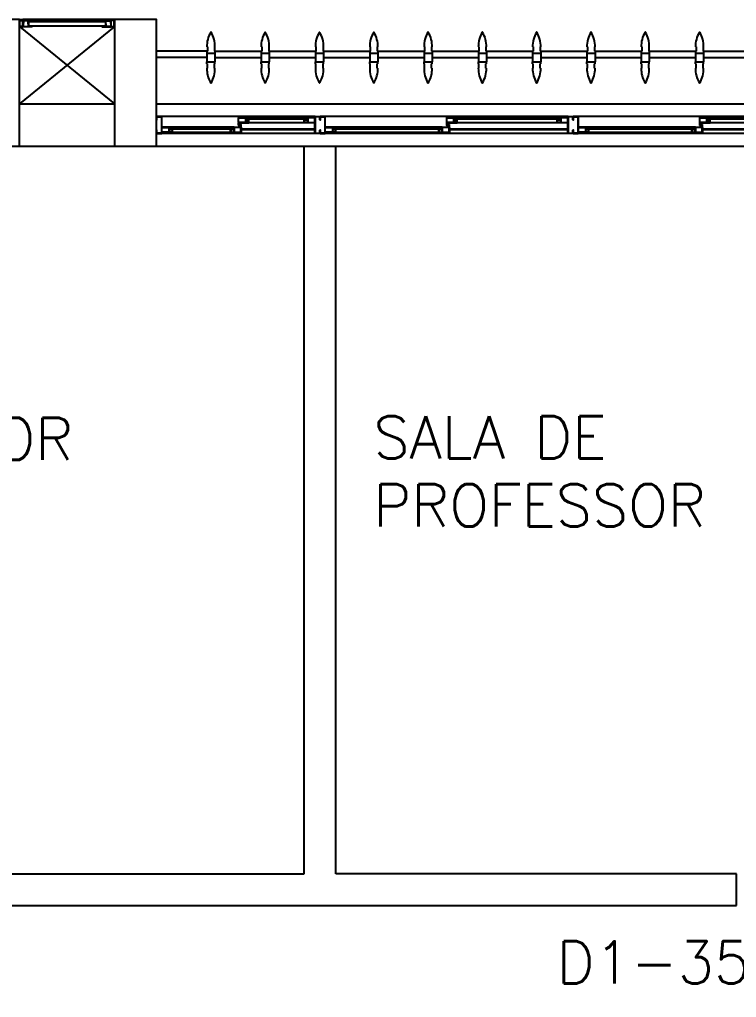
# Model space of a CAD drawing. Header units: millimetres. Extents: x 1887 to 2405, y 1100 to 1335.
# Drawn here: x 2166.96 to 2170.36, y 1177.013 to 1181.648 of the extents above; entities that cross this region are included whole.
import ezdxf

# ---------------------------------------------------------------- set-up
doc = ezdxf.new("R2010")
doc.units = ezdxf.units.MM
for name, color, linetype in [('AR-ALV', 2, 'Continuous'), ('AR-BRISES', 1, 'Continuous'), ('AR-ESQ', 1, 'Continuous'), ('AR-ESTC', 3, 'Continuous'), ('AR-PEITORIL', 1, 'Continuous'), ('AR-SHAFT', 1, 'Continuous'), ('BR-PAINEL', 1, 'Continuous'), ('BR-SUPORTE', 1, 'Continuous'), ('DT-ESQ-BAGUETE-C', 2, 'Continuous'), ('DT-ESQ-BAGUETE-V', 1, 'Continuous'), ('DT-ESQ-CHAPA DOBRADA-V', 1, 'Continuous'), ('DT-ESQ-PERFIL CADEIRA-C', 2, 'Continuous'), ('DT-ESQ-PERFIL CADEIRA-V', 1, 'Continuous'), ('DT-ESQ-PERFIL U SIMPLES-C', 2, 'Continuous'), ('DT-ESQ-PERFIL U-C', 2, 'Continuous'), ('DT-ESQ-PERFIL U-V', 1, 'Continuous'), ('DT-ESQ-VENEZIANA-C', 2, 'Continuous'), ('DT-ESQ-VENEZIANA-V', 2, 'Continuous'), ('DT-ESQ-VIDRO-C', 2, 'Continuous'), ('ENDEREÇO', 2, 'Continuous'), ('TEXTO', 2, 'Continuous')]:
    doc.layers.add(name, color=color, linetype=linetype)
doc.styles.add('UNB-100', font='simplex.shx', dxfattribs={"height": 0.2})
doc.styles.add('UNB1-100', font='simplex.shx', dxfattribs={"height": 0.2})

# ---------------------------------------------------------------- blocks, each defined once
blk = doc.blocks.new('EF23-P')
at = {"layer": 'DT-ESQ-BAGUETE-C', "ltscale": 0.1}
for points in [[(2.61, -0.08), (2.5965, -0.08), (2.5965, -0.0785), (2.6095, -0.0785, 0.414214), (2.61, -0.078), (2.61, -0.067, 0.414214), (2.6095, -0.0665), (2.5965, -0.0665), (2.5965, -0.065), (2.61, -0.065, -0.414214), (2.6115, -0.0665), (2.6115, -0.0785, -0.414214)], [(3.1015, -0.08), (3.115, -0.08), (3.115, -0.0785), (3.102, -0.0785, -0.414214), (3.1015, -0.078), (3.1015, -0.067, -0.414214), (3.102, -0.0665), (3.115, -0.0665), (3.115, -0.065), (3.1015, -0.065, 0.414214), (3.1, -0.0665), (3.1, -0.0785, 0.414214)], [(3.81, -0.08), (3.7965, -0.08), (3.7965, -0.0785), (3.8095, -0.0785, 0.414214), (3.81, -0.078), (3.81, -0.067, 0.414214), (3.8095, -0.0665), (3.7965, -0.0665), (3.7965, -0.065), (3.81, -0.065, -0.414214), (3.8115, -0.0665), (3.8115, -0.0785, -0.414214)], [(4.3015, -0.08), (4.315, -0.08), (4.315, -0.0785), (4.302, -0.0785, -0.414214), (4.3015, -0.078), (4.3015, -0.067, -0.414214), (4.302, -0.0665), (4.315, -0.0665), (4.315, -0.065), (4.3015, -0.065, 0.414214), (4.3, -0.0665), (4.3, -0.0785, 0.414214)], [(4.7975, -0.08), (4.784, -0.08), (4.784, -0.0785), (4.797, -0.0785, 0.414214), (4.7975, -0.078), (4.7975, -0.067, 0.414214), (4.797, -0.0665), (4.784, -0.0665), (4.784, -0.065), (4.7975, -0.065, -0.414214), (4.799, -0.0665), (4.799, -0.0785, -0.414214)], [(5.0765, -0.08), (5.09, -0.08), (5.09, -0.0785), (5.077, -0.0785, -0.414214), (5.0765, -0.078), (5.0765, -0.067, -0.414214), (5.077, -0.0665), (5.09, -0.0665), (5.09, -0.065), (5.0765, -0.065, 0.414214), (5.075, -0.0665), (5.075, -0.0785, 0.414214)], [(2.5265, -0.125), (2.54, -0.125), (2.54, -0.1235), (2.527, -0.1235, -0.414214), (2.5265, -0.123), (2.5265, -0.112, -0.414214), (2.527, -0.1115), (2.54, -0.1115), (2.54, -0.11), (2.5265, -0.11, 0.414214), (2.525, -0.1115), (2.525, -0.1235, 0.414214)], [(3.2485, -0.125), (3.235, -0.125), (3.235, -0.1235), (3.248, -0.1235, 0.414214), (3.2485, -0.123), (3.2485, -0.112, 0.414214), (3.248, -0.1115), (3.235, -0.1115), (3.235, -0.11), (3.2485, -0.11, -0.414214), (3.25, -0.1115), (3.25, -0.1235, -0.414214)], [(3.7265, -0.125), (3.74, -0.125), (3.74, -0.1235), (3.727, -0.1235, -0.414214), (3.7265, -0.123), (3.7265, -0.112, -0.414214), (3.727, -0.1115), (3.74, -0.1115), (3.74, -0.11), (3.7265, -0.11, 0.414214), (3.725, -0.1115), (3.725, -0.1235, 0.414214)], [(4.4485, -0.125), (4.435, -0.125), (4.435, -0.1235), (4.448, -0.1235, 0.414214), (4.4485, -0.123), (4.4485, -0.112, 0.414214), (4.448, -0.1115), (4.435, -0.1115), (4.435, -0.11), (4.4485, -0.11, -0.414214), (4.45, -0.1115), (4.45, -0.1235, -0.414214)], [(4.714, -0.125), (4.7275, -0.125), (4.7275, -0.1235), (4.7145, -0.1235, -0.414214), (4.714, -0.123), (4.714, -0.112, -0.414214), (4.7145, -0.1115), (4.7275, -0.1115), (4.7275, -0.11), (4.714, -0.11, 0.414214), (4.7125, -0.1115), (4.7125, -0.1235, 0.414214)]]:
    blk.add_lwpolyline(points, format="xyb", close=True, dxfattribs=at)
at = {"layer": 'DT-ESQ-BAGUETE-V', "ltscale": 0.1}
for p, q in [((2.61, -0.065), (3.1015, -0.065)), ((3.81, -0.065), (4.3015, -0.065)), ((4.7975, -0.065), (5.0765, -0.065)), ((2.0485, -0.11), (2.5265, -0.11)), ((3.2485, -0.11), (3.7265, -0.11)), ((4.4485, -0.11), (4.714, -0.11))]:
    blk.add_line(p, q, dxfattribs=at)
at = {"layer": 'DT-ESQ-CHAPA DOBRADA-V', "ltscale": 0.1}
for p, q in [((2, -0.077), (2.5615, -0.077)), ((2, -0.08), (2.5615, -0.08)), ((3.2, -0.077), (3.7615, -0.077)), ((3.2, -0.08), (3.7615, -0.08)), ((4.4, -0.077), (4.749, -0.077)), ((4.4, -0.08), (4.749, -0.08))]:
    blk.add_line(p, q, dxfattribs=at)
at = {"layer": 'DT-ESQ-PERFIL CADEIRA-C', "ltscale": 0.1}
for p, q in [((2.5635, -0.0885), (2.61, -0.0885)), ((3.15, -0.0885), (3.1015, -0.0885)), ((3.7635, -0.0885), (3.81, -0.0885)), ((4.35, -0.0885), (4.3015, -0.0885)), ((4.751, -0.0885), (4.7975, -0.0885)), ((5.125, -0.0885), (5.0765, -0.0885)), ((2.573, -0.1335), (2.5265, -0.1335)), ((3.2, -0.1335), (3.2485, -0.1335)), ((3.773, -0.1335), (3.7265, -0.1335)), ((4.4, -0.1335), (4.4485, -0.1335)), ((4.7605, -0.1335), (4.714, -0.1335))]:
    blk.add_line(p, q, dxfattribs=at)
for points in [[(2.61, -0.087, -1), (2.61, -0.09), (2.5635, -0.09, -0.414214), (2.5615, -0.088), (2.5615, -0.067, -0.414214), (2.5635, -0.065), (2.595, -0.065, -0.414214), (2.5965, -0.0665), (2.5965, -0.087)], [(2.5965, -0.0885, -0.198913), (2.5954, -0.0881, -0.198913), (2.595, -0.087), (2.595, -0.067, 0.414214), (2.5945, -0.0665), (2.5635, -0.0665, 0.414214), (2.563, -0.067), (2.563, -0.088, 0.414214), (2.5635, -0.0885)], [(3.1015, -0.09), (3.15, -0.09), (3.15, -0.0885), (3.115, -0.0885, 0.198912), (3.1161, -0.0881, 0.198913), (3.1165, -0.087), (3.1165, -0.067, -0.414214), (3.117, -0.0665), (3.15, -0.0665), (3.15, -0.065), (3.1165, -0.065, 0.414214), (3.115, -0.0665), (3.115, -0.0785), (3.115, -0.08), (3.115, -0.087), (3.1015, -0.087, 1)], [(3.81, -0.087, -1), (3.81, -0.09), (3.7635, -0.09, -0.414214), (3.7615, -0.088), (3.7615, -0.067, -0.414214), (3.7635, -0.065), (3.795, -0.065, -0.414214), (3.7965, -0.0665), (3.7965, -0.087)], [(3.7965, -0.0885, -0.198913), (3.7954, -0.0881, -0.198913), (3.795, -0.087), (3.795, -0.067, 0.414214), (3.7945, -0.0665), (3.7635, -0.0665, 0.414214), (3.763, -0.067), (3.763, -0.088, 0.414214), (3.7635, -0.0885)], [(4.3015, -0.09), (4.35, -0.09), (4.35, -0.0885), (4.315, -0.0885, 0.198912), (4.3161, -0.0881, 0.198913), (4.3165, -0.087), (4.3165, -0.067, -0.414214), (4.317, -0.0665), (4.35, -0.0665), (4.35, -0.065), (4.3165, -0.065, 0.414214), (4.315, -0.0665), (4.315, -0.0785), (4.315, -0.08), (4.315, -0.087), (4.3015, -0.087, 1)], [(4.7975, -0.087, -1), (4.7975, -0.09), (4.751, -0.09, -0.414214), (4.749, -0.088), (4.749, -0.067, -0.414214), (4.751, -0.065), (4.7825, -0.065, -0.414214), (4.784, -0.0665), (4.784, -0.087)], [(4.784, -0.0885, -0.198913), (4.7829, -0.0881, -0.198913), (4.7825, -0.087), (4.7825, -0.067, 0.414214), (4.782, -0.0665), (4.751, -0.0665, 0.414214), (4.7505, -0.067), (4.7505, -0.088, 0.414214), (4.751, -0.0885)], [(5.0765, -0.09), (5.125, -0.09), (5.125, -0.0885), (5.09, -0.0885, 0.198912), (5.0911, -0.0881, 0.198913), (5.0915, -0.087), (5.0915, -0.067, -0.414214), (5.092, -0.0665), (5.125, -0.0665), (5.125, -0.065), (5.0915, -0.065, 0.414214), (5.09, -0.0665), (5.09, -0.0785), (5.09, -0.08), (5.09, -0.087), (5.0765, -0.087, 1)], [(2.5265, -0.132, 1), (2.5265, -0.135), (2.573, -0.135, 0.414214), (2.575, -0.133), (2.575, -0.112, 0.414214), (2.573, -0.11), (2.5415, -0.11, 0.414214), (2.54, -0.1115), (2.54, -0.132)], [(2.54, -0.1335, 0.198913), (2.5411, -0.1331, 0.198913), (2.5415, -0.132), (2.5415, -0.112, -0.414214), (2.542, -0.1115), (2.573, -0.1115, -0.414214), (2.5735, -0.112), (2.5735, -0.133, -0.414214), (2.573, -0.1335)], [(3.2485, -0.135), (3.2, -0.135), (3.2, -0.1335), (3.235, -0.1335, -0.198912), (3.2339, -0.1331, -0.198913), (3.2335, -0.132), (3.2335, -0.112, 0.414214), (3.233, -0.1115), (3.2, -0.1115), (3.2, -0.11), (3.2335, -0.11, -0.414214), (3.235, -0.1115), (3.235, -0.1235), (3.235, -0.125), (3.235, -0.132), (3.2485, -0.132, -1)], [(3.7265, -0.132, 1), (3.7265, -0.135), (3.773, -0.135, 0.414214), (3.775, -0.133), (3.775, -0.112, 0.414214), (3.773, -0.11), (3.7415, -0.11, 0.414214), (3.74, -0.1115), (3.74, -0.132)], [(3.74, -0.1335, 0.198913), (3.7411, -0.1331, 0.198913), (3.7415, -0.132), (3.7415, -0.112, -0.414214), (3.742, -0.1115), (3.773, -0.1115, -0.414214), (3.7735, -0.112), (3.7735, -0.133, -0.414214), (3.773, -0.1335)], [(4.4485, -0.135), (4.4, -0.135), (4.4, -0.1335), (4.435, -0.1335, -0.198912), (4.4339, -0.1331, -0.198913), (4.4335, -0.132), (4.4335, -0.112, 0.414214), (4.433, -0.1115), (4.4, -0.1115), (4.4, -0.11), (4.4335, -0.11, -0.414214), (4.435, -0.1115), (4.435, -0.1235), (4.435, -0.125), (4.435, -0.132), (4.4485, -0.132, -1)], [(4.714, -0.132, 1), (4.714, -0.135), (4.7605, -0.135, 0.414214), (4.7625, -0.133), (4.7625, -0.112, 0.414214), (4.7605, -0.11), (4.729, -0.11, 0.414214), (4.7275, -0.1115), (4.7275, -0.132)], [(4.7275, -0.1335, 0.198913), (4.7286, -0.1331, 0.198913), (4.729, -0.132), (4.729, -0.112, -0.414214), (4.7295, -0.1115), (4.7605, -0.1115, -0.414214), (4.761, -0.112), (4.761, -0.133, -0.414214), (4.7605, -0.1335)]]:
    blk.add_lwpolyline(points, format="xyb", close=True, dxfattribs=at)
at = {"layer": 'DT-ESQ-PERFIL CADEIRA-V', "ltscale": 0.1}
for p, q in [((2.595, -0.09), (3.1015, -0.09)), ((3.795, -0.09), (4.3015, -0.09)), ((4.7825, -0.09), (5.0765, -0.09)), ((2.0485, -0.135), (2.5265, -0.135)), ((3.2485, -0.135), (3.7265, -0.135)), ((4.4485, -0.135), (4.714, -0.135))]:
    blk.add_line(p, q, dxfattribs=at)
at = {"layer": 'DT-ESQ-PERFIL U SIMPLES-C', "ltscale": 0.1}
for points in [[(2.5635, -0.102), (2.5715, -0.102), (2.5715, -0.1005), (2.5635, -0.1005, -0.414214), (2.563, -0.1), (2.563, -0.092, -0.414214), (2.5635, -0.0915), (2.5715, -0.0915), (2.5715, -0.09), (2.5635, -0.09, 0.414214), (2.5615, -0.092), (2.5615, -0.1, 0.414214)], [(3.7635, -0.102), (3.7715, -0.102), (3.7715, -0.1005), (3.7635, -0.1005, -0.414214), (3.763, -0.1), (3.763, -0.092, -0.414214), (3.7635, -0.0915), (3.7715, -0.0915), (3.7715, -0.09), (3.7635, -0.09, 0.414214), (3.7615, -0.092), (3.7615, -0.1, 0.414214)], [(4.751, -0.102), (4.759, -0.102), (4.759, -0.1005), (4.751, -0.1005, -0.414214), (4.7505, -0.1), (4.7505, -0.092, -0.414214), (4.751, -0.0915), (4.759, -0.0915), (4.759, -0.09), (4.751, -0.09, 0.414214), (4.749, -0.092), (4.749, -0.1, 0.414214)], [(2.573, -0.098), (2.565, -0.098), (2.565, -0.0995), (2.573, -0.0995, -0.414214), (2.5735, -0.1), (2.5735, -0.108, -0.414214), (2.573, -0.1085), (2.565, -0.1085), (2.565, -0.11), (2.573, -0.11, 0.414214), (2.575, -0.108), (2.575, -0.1, 0.414214)], [(3.773, -0.098), (3.765, -0.098), (3.765, -0.0995), (3.773, -0.0995, -0.414214), (3.7735, -0.1), (3.7735, -0.108, -0.414214), (3.773, -0.1085), (3.765, -0.1085), (3.765, -0.11), (3.773, -0.11, 0.414214), (3.775, -0.108), (3.775, -0.1, 0.414214)], [(4.7605, -0.098), (4.7525, -0.098), (4.7525, -0.0995), (4.7605, -0.0995, -0.414214), (4.761, -0.1), (4.761, -0.108, -0.414214), (4.7605, -0.1085), (4.7525, -0.1085), (4.7525, -0.11), (4.7605, -0.11, 0.414214), (4.7625, -0.108), (4.7625, -0.1, 0.414214)]]:
    blk.add_lwpolyline(points, format="xyb", close=True, dxfattribs=at)
at = {"layer": 'DT-ESQ-PERFIL U-C', "ltscale": 0.1}
for points in [[(3.175, -0.0615, 0.414214), (3.1735, -0.06), (3.1515, -0.06, 0.414214), (3.15, -0.0615), (3.15, -0.1385, 0.414214), (3.1515, -0.14), (3.1735, -0.14, 0.414214), (3.175, -0.1385), (3.175, -0.125), (3.1735, -0.125), (3.1735, -0.138, -0.414214), (3.173, -0.1385), (3.152, -0.1385, -0.414214), (3.1515, -0.138), (3.1515, -0.062, -0.414214), (3.152, -0.0615), (3.173, -0.0615, -0.414214), (3.1735, -0.062), (3.1735, -0.075), (3.175, -0.075)], [(3.175, -0.0615, -0.414214), (3.1765, -0.06), (3.1985, -0.06, -0.414214), (3.2, -0.0615), (3.2, -0.1385, -0.414214), (3.1985, -0.14), (3.1765, -0.14, -0.414214), (3.175, -0.1385), (3.175, -0.125), (3.1765, -0.125), (3.1765, -0.138, 0.414214), (3.177, -0.1385), (3.198, -0.1385, 0.414214), (3.1985, -0.138), (3.1985, -0.062, 0.414214), (3.198, -0.0615), (3.177, -0.0615, 0.414214), (3.1765, -0.062), (3.1765, -0.075), (3.175, -0.075)], [(4.375, -0.0615, 0.414214), (4.3735, -0.06), (4.3515, -0.06, 0.414214), (4.35, -0.0615), (4.35, -0.1385, 0.414214), (4.3515, -0.14), (4.3735, -0.14, 0.414214), (4.375, -0.1385), (4.375, -0.125), (4.3735, -0.125), (4.3735, -0.138, -0.414214), (4.373, -0.1385), (4.352, -0.1385, -0.414214), (4.3515, -0.138), (4.3515, -0.062, -0.414214), (4.352, -0.0615), (4.373, -0.0615, -0.414214), (4.3735, -0.062), (4.3735, -0.075), (4.375, -0.075)], [(4.375, -0.0615, -0.414214), (4.3765, -0.06), (4.3985, -0.06, -0.414214), (4.4, -0.0615), (4.4, -0.1385, -0.414214), (4.3985, -0.14), (4.3765, -0.14, -0.414214), (4.375, -0.1385), (4.375, -0.125), (4.3765, -0.125), (4.3765, -0.138, 0.414214), (4.377, -0.1385), (4.398, -0.1385, 0.414214), (4.3985, -0.138), (4.3985, -0.062, 0.414214), (4.398, -0.0615), (4.377, -0.0615, 0.414214), (4.3765, -0.062), (4.3765, -0.075), (4.375, -0.075)], [(5.15, -0.0615, 0.414214), (5.1485, -0.06), (5.1265, -0.06, 0.414214), (5.125, -0.0615), (5.125, -0.1385, 0.414214), (5.1265, -0.14), (5.1485, -0.14, 0.414214), (5.15, -0.1385), (5.15, -0.125), (5.1485, -0.125), (5.1485, -0.138, -0.414214), (5.148, -0.1385), (5.127, -0.1385, -0.414214), (5.1265, -0.138), (5.1265, -0.062, -0.414214), (5.127, -0.0615), (5.148, -0.0615, -0.414214), (5.1485, -0.062), (5.1485, -0.075), (5.15, -0.075)]]:
    blk.add_lwpolyline(points, format="xyb", close=True, dxfattribs=at)
at = {"layer": 'DT-ESQ-PERFIL U-V', "ltscale": 0.1}
for p, q in [((1.9985, -0.06), (3.1515, -0.06)), ((3.1985, -0.06), (4.3515, -0.06)), ((4.3985, -0.06), (5.1265, -0.06)), ((1.9985, -0.14), (3.1515, -0.14)), ((3.1985, -0.14), (4.3515, -0.14)), ((4.3985, -0.14), (5.1265, -0.14))]:
    blk.add_line(p, q, dxfattribs=at)
at = {"layer": 'DT-ESQ-VIDRO-C', "ltscale": 0.1}
for points in [[(3.1125, -0.085), (3.1125, -0.082), (2.599, -0.082), (2.599, -0.085)], [(4.3125, -0.085), (4.3125, -0.082), (3.799, -0.082), (3.799, -0.085)], [(5.0875, -0.085), (5.0875, -0.082), (4.7865, -0.082), (4.7865, -0.085)], [(2.038, -0.13), (2.038, -0.127), (2.537, -0.127), (2.537, -0.13)], [(3.238, -0.13), (3.238, -0.127), (3.737, -0.127), (3.737, -0.13)], [(4.438, -0.13), (4.438, -0.127), (4.7245, -0.127), (4.7245, -0.13)]]:
    blk.add_lwpolyline(points, close=True, dxfattribs=at)
blk = doc.blocks.new('BR-MODULO8')
at = {"layer": 'BR-PAINEL'}
for p, q in [((-4.9117, 0.27), (-4.9092, 0.27)), ((-4.9117, 0.25), (-4.9117, 0.24)), ((-4.9117, 0.25), (-4.9092, 0.25)), ((-4.9117, 0.24), (-4.8733, 0.24)), ((-4.9117, 0.24), (-4.9117, 0.2)), ((-4.9092, 0.27), (-4.9092, 0.25)), ((-4.8758, 0.27), (-4.8758, 0.25)), ((-4.8733, 0.27), (-4.8758, 0.27)), ((-4.8733, 0.25), (-4.8758, 0.25)), ((-4.8733, 0.25), (-4.8733, 0.24)), ((-4.8733, 0.24), (-4.8733, 0.2)), ((-4.6542, 0.27), (-4.6517, 0.27)), ((-4.6542, 0.25), (-4.6542, 0.24)), ((-4.6542, 0.25), (-4.6517, 0.25)), ((-4.6542, 0.24), (-4.6158, 0.24)), ((-4.6542, 0.24), (-4.6542, 0.2)), ((-4.6517, 0.27), (-4.6517, 0.25)), ((-4.6183, 0.27), (-4.6183, 0.25)), ((-4.6158, 0.27), (-4.6183, 0.27)), ((-4.6158, 0.25), (-4.6183, 0.25)), ((-4.6158, 0.25), (-4.6158, 0.24)), ((-4.6158, 0.24), (-4.6158, 0.2)), ((-4.3967, 0.27), (-4.3942, 0.27)), ((-4.3967, 0.25), (-4.3967, 0.24)), ((-4.3967, 0.25), (-4.3942, 0.25)), ((-4.3967, 0.24), (-4.3583, 0.24)), ((-4.3967, 0.24), (-4.3967, 0.2)), ((-4.3942, 0.27), (-4.3942, 0.25)), ((-4.3608, 0.27), (-4.3608, 0.25)), ((-4.3583, 0.27), (-4.3608, 0.27)), ((-4.3583, 0.25), (-4.3608, 0.25)), ((-4.3583, 0.25), (-4.3583, 0.24)), ((-4.3583, 0.24), (-4.3583, 0.2)), ((-4.1392, 0.27), (-4.1367, 0.27)), ((-4.1392, 0.25), (-4.1392, 0.24)), ((-4.1392, 0.25), (-4.1367, 0.25)), ((-4.1392, 0.24), (-4.1008, 0.24)), ((-4.1392, 0.24), (-4.1392, 0.2)), ((-4.1367, 0.27), (-4.1367, 0.25)), ((-4.1033, 0.27), (-4.1033, 0.25)), ((-4.1008, 0.27), (-4.1033, 0.27)), ((-4.1008, 0.25), (-4.1033, 0.25)), ((-4.1008, 0.25), (-4.1008, 0.24)), ((-4.1008, 0.24), (-4.1008, 0.2)), ((-3.8817, 0.27), (-3.8792, 0.27)), ((-3.8817, 0.25), (-3.8817, 0.24)), ((-3.8817, 0.25), (-3.8792, 0.25)), ((-3.8817, 0.24), (-3.8433, 0.24)), ((-3.8817, 0.24), (-3.8817, 0.2)), ((-3.8792, 0.27), (-3.8792, 0.25)), ((-3.8458, 0.27), (-3.8458, 0.25)), ((-3.8433, 0.27), (-3.8458, 0.27)), ((-3.8433, 0.25), (-3.8458, 0.25)), ((-3.8433, 0.25), (-3.8433, 0.24)), ((-3.8433, 0.24), (-3.8433, 0.2)), ((-3.6242, 0.27), (-3.6217, 0.27)), ((-3.6242, 0.25), (-3.6242, 0.24)), ((-3.6242, 0.25), (-3.6217, 0.25)), ((-3.6242, 0.24), (-3.5858, 0.24)), ((-3.6242, 0.24), (-3.6242, 0.2)), ((-3.6217, 0.27), (-3.6217, 0.25)), ((-3.5883, 0.27), (-3.5883, 0.25)), ((-3.5858, 0.27), (-3.5883, 0.27)), ((-3.5858, 0.25), (-3.5883, 0.25)), ((-3.5858, 0.25), (-3.5858, 0.24)), ((-3.5858, 0.24), (-3.5858, 0.2)), ((-3.3667, 0.27), (-3.3642, 0.27)), ((-3.3667, 0.25), (-3.3667, 0.24)), ((-3.3667, 0.25), (-3.3642, 0.25)), ((-3.3667, 0.24), (-3.3283, 0.24)), ((-3.3667, 0.24), (-3.3667, 0.2)), ((-3.3642, 0.27), (-3.3642, 0.25)), ((-3.3308, 0.27), (-3.3308, 0.25)), ((-3.3283, 0.27), (-3.3308, 0.27)), ((-3.3283, 0.25), (-3.3308, 0.25)), ((-3.3283, 0.25), (-3.3283, 0.24)), ((-3.3283, 0.24), (-3.3283, 0.2)), ((-3.1092, 0.27), (-3.1067, 0.27)), ((-3.1092, 0.25), (-3.1092, 0.24)), ((-3.1092, 0.25), (-3.1067, 0.25)), ((-3.1092, 0.24), (-3.0708, 0.24)), ((-3.1092, 0.24), (-3.1092, 0.2)), ((-3.1067, 0.27), (-3.1067, 0.25)), ((-3.0733, 0.27), (-3.0733, 0.25)), ((-3.0708, 0.27), (-3.0733, 0.27)), ((-3.0708, 0.25), (-3.0733, 0.25)), ((-3.0708, 0.25), (-3.0708, 0.24)), ((-3.0708, 0.24), (-3.0708, 0.2)), ((-2.8517, 0.27), (-2.8492, 0.27)), ((-2.8517, 0.25), (-2.8517, 0.24)), ((-2.8517, 0.25), (-2.8492, 0.25)), ((-2.8517, 0.24), (-2.8133, 0.24)), ((-2.8517, 0.24), (-2.8517, 0.2)), ((-2.8492, 0.27), (-2.8492, 0.25)), ((-2.8158, 0.27), (-2.8158, 0.25)), ((-2.8133, 0.27), (-2.8158, 0.27)), ((-2.8133, 0.25), (-2.8158, 0.25)), ((-2.8133, 0.25), (-2.8133, 0.24)), ((-2.8133, 0.24), (-2.8133, 0.2)), ((-2.5942, 0.27), (-2.5917, 0.27)), ((-2.5942, 0.25), (-2.5942, 0.24)), ((-2.5942, 0.25), (-2.5917, 0.25)), ((-2.5942, 0.24), (-2.5558, 0.24)), ((-2.5942, 0.24), (-2.5942, 0.2)), ((-2.5917, 0.27), (-2.5917, 0.25)), ((-2.5583, 0.27), (-2.5583, 0.25)), ((-2.5558, 0.27), (-2.5583, 0.27)), ((-2.5558, 0.25), (-2.5583, 0.25)), ((-2.5558, 0.25), (-2.5558, 0.24)), ((-2.5558, 0.24), (-2.5558, 0.2)), ((-4.9117, 0.2), (-4.8733, 0.2)), ((-4.9117, 0.19), (-4.9117, 0.2)), ((-4.9117, 0.19), (-4.9092, 0.19)), ((-4.9092, 0.17), (-4.9092, 0.19)), ((-4.8733, 0.19), (-4.8758, 0.19)), ((-4.8758, 0.17), (-4.8758, 0.19)), ((-4.8733, 0.19), (-4.8733, 0.2)), ((-4.6542, 0.2), (-4.6158, 0.2)), ((-4.6542, 0.19), (-4.6542, 0.2)), ((-4.6542, 0.19), (-4.6517, 0.19)), ((-4.6517, 0.17), (-4.6517, 0.19)), ((-4.6158, 0.19), (-4.6183, 0.19)), ((-4.6183, 0.17), (-4.6183, 0.19)), ((-4.6158, 0.19), (-4.6158, 0.2)), ((-4.3967, 0.2), (-4.3583, 0.2)), ((-4.3967, 0.19), (-4.3967, 0.2)), ((-4.3967, 0.19), (-4.3942, 0.19)), ((-4.3942, 0.17), (-4.3942, 0.19)), ((-4.3583, 0.19), (-4.3608, 0.19)), ((-4.3608, 0.17), (-4.3608, 0.19)), ((-4.3583, 0.19), (-4.3583, 0.2)), ((-4.1392, 0.2), (-4.1008, 0.2)), ((-4.1392, 0.19), (-4.1392, 0.2)), ((-4.1392, 0.19), (-4.1367, 0.19)), ((-4.1367, 0.17), (-4.1367, 0.19)), ((-4.1008, 0.19), (-4.1033, 0.19)), ((-4.1033, 0.17), (-4.1033, 0.19)), ((-4.1008, 0.19), (-4.1008, 0.2)), ((-3.8817, 0.2), (-3.8433, 0.2)), ((-3.8817, 0.19), (-3.8817, 0.2)), ((-3.8817, 0.19), (-3.8792, 0.19)), ((-3.8792, 0.17), (-3.8792, 0.19)), ((-3.8433, 0.19), (-3.8458, 0.19)), ((-3.8458, 0.17), (-3.8458, 0.19)), ((-3.8433, 0.19), (-3.8433, 0.2)), ((-3.6242, 0.2), (-3.5858, 0.2)), ((-3.6242, 0.19), (-3.6242, 0.2)), ((-3.6242, 0.19), (-3.6217, 0.19)), ((-3.6217, 0.17), (-3.6217, 0.19)), ((-3.5858, 0.19), (-3.5883, 0.19)), ((-3.5883, 0.17), (-3.5883, 0.19)), ((-3.5858, 0.19), (-3.5858, 0.2)), ((-3.3667, 0.2), (-3.3283, 0.2)), ((-3.3667, 0.19), (-3.3667, 0.2)), ((-3.3667, 0.19), (-3.3642, 0.19)), ((-3.3642, 0.17), (-3.3642, 0.19)), ((-3.3283, 0.19), (-3.3308, 0.19)), ((-3.3308, 0.17), (-3.3308, 0.19)), ((-3.3283, 0.19), (-3.3283, 0.2)), ((-3.1092, 0.2), (-3.0708, 0.2)), ((-3.1092, 0.19), (-3.1092, 0.2)), ((-3.1092, 0.19), (-3.1067, 0.19)), ((-3.1067, 0.17), (-3.1067, 0.19)), ((-3.0708, 0.19), (-3.0733, 0.19)), ((-3.0733, 0.17), (-3.0733, 0.19)), ((-3.0708, 0.19), (-3.0708, 0.2)), ((-2.8517, 0.2), (-2.8133, 0.2)), ((-2.8517, 0.19), (-2.8517, 0.2)), ((-2.8517, 0.19), (-2.8492, 0.19)), ((-2.8492, 0.17), (-2.8492, 0.19)), ((-2.8133, 0.19), (-2.8158, 0.19)), ((-2.8158, 0.17), (-2.8158, 0.19)), ((-2.8133, 0.19), (-2.8133, 0.2)), ((-2.5942, 0.2), (-2.5558, 0.2)), ((-2.5942, 0.19), (-2.5942, 0.2)), ((-2.5942, 0.19), (-2.5917, 0.19)), ((-2.5917, 0.17), (-2.5917, 0.19)), ((-2.5558, 0.19), (-2.5583, 0.19)), ((-2.5583, 0.17), (-2.5583, 0.19)), ((-2.5558, 0.19), (-2.5558, 0.2)), ((-4.9117, 0.17), (-4.9092, 0.17)), ((-4.8733, 0.17), (-4.8758, 0.17)), ((-4.6542, 0.17), (-4.6517, 0.17)), ((-4.6158, 0.17), (-4.6183, 0.17)), ((-4.3967, 0.17), (-4.3942, 0.17)), ((-4.3583, 0.17), (-4.3608, 0.17)), ((-4.1392, 0.17), (-4.1367, 0.17)), ((-4.1008, 0.17), (-4.1033, 0.17)), ((-3.8817, 0.17), (-3.8792, 0.17)), ((-3.8433, 0.17), (-3.8458, 0.17)), ((-3.6242, 0.17), (-3.6217, 0.17)), ((-3.5858, 0.17), (-3.5883, 0.17)), ((-3.3667, 0.17), (-3.3642, 0.17)), ((-3.3283, 0.17), (-3.3308, 0.17)), ((-3.1092, 0.17), (-3.1067, 0.17)), ((-3.0708, 0.17), (-3.0733, 0.17)), ((-2.8517, 0.17), (-2.8492, 0.17)), ((-2.8133, 0.17), (-2.8158, 0.17)), ((-2.5942, 0.17), (-2.5917, 0.17)), ((-2.5558, 0.17), (-2.5583, 0.17))]:
    blk.add_line(p, q, dxfattribs=at)
for centre, radius, start, end in [((-4.7867, 0.2739), 0.1251, 148.4721, 181.772), ((-4.8925, 0.3387), 0.001, 37.1012, 142.8988), ((-4.9983, 0.2739), 0.1251, 358.228, 31.5279), ((-4.5292, 0.2739), 0.1251, 148.4721, 181.772), ((-4.635, 0.3387), 0.001, 37.1012, 142.8988), ((-4.7408, 0.2739), 0.1251, 358.228, 31.5279), ((-4.2717, 0.2739), 0.1251, 148.4721, 181.772), ((-4.3775, 0.3387), 0.001, 37.1012, 142.8988), ((-4.4833, 0.2739), 0.1251, 358.228, 31.5279), ((-4.0142, 0.2739), 0.1251, 148.4721, 181.772), ((-4.12, 0.3387), 0.001, 37.1012, 142.8988), ((-4.2258, 0.2739), 0.1251, 358.228, 31.5279), ((-3.7567, 0.2739), 0.1251, 148.4721, 181.772), ((-3.8625, 0.3387), 0.001, 37.1012, 142.8988), ((-3.9683, 0.2739), 0.1251, 358.228, 31.5279), ((-3.4992, 0.2739), 0.1251, 148.4721, 181.772), ((-3.605, 0.3387), 0.001, 37.1012, 142.8988), ((-3.7108, 0.2739), 0.1251, 358.228, 31.5279), ((-3.2417, 0.2739), 0.1251, 148.4721, 181.772), ((-3.3475, 0.3387), 0.001, 37.1012, 142.8988), ((-3.4533, 0.2739), 0.1251, 358.228, 31.5279), ((-2.9842, 0.2739), 0.1251, 148.4721, 181.772), ((-3.09, 0.3387), 0.001, 37.1012, 142.8988), ((-3.1958, 0.2739), 0.1251, 358.228, 31.5279), ((-2.7267, 0.2739), 0.1251, 148.4721, 181.772), ((-2.8325, 0.3387), 0.001, 37.1012, 142.8988), ((-2.9383, 0.2739), 0.1251, 358.228, 31.5279), ((-2.4692, 0.2739), 0.1251, 148.4721, 181.772), ((-2.575, 0.3387), 0.001, 37.1012, 142.8988), ((-2.6808, 0.2739), 0.1251, 358.228, 31.5279), ((-4.7867, 0.1661), 0.1251, 178.228, 211.5279), ((-4.9983, 0.1661), 0.1251, 328.4721, 1.772), ((-4.5292, 0.1661), 0.1251, 178.228, 211.5279), ((-4.7408, 0.1661), 0.1251, 328.4721, 1.772), ((-4.2717, 0.1661), 0.1251, 178.228, 211.5279), ((-4.4833, 0.1661), 0.1251, 328.4721, 1.772), ((-4.0142, 0.1661), 0.1251, 178.228, 211.5279), ((-4.2258, 0.1661), 0.1251, 328.4721, 1.772), ((-3.7567, 0.1661), 0.1251, 178.228, 211.5279), ((-3.9683, 0.1661), 0.1251, 328.4721, 1.772), ((-3.4992, 0.1661), 0.1251, 178.228, 211.5279), ((-3.7108, 0.1661), 0.1251, 328.4721, 1.772), ((-3.2417, 0.1661), 0.1251, 178.228, 211.5279), ((-3.4533, 0.1661), 0.1251, 328.4721, 1.772), ((-2.9842, 0.1661), 0.1251, 178.228, 211.5279), ((-3.1958, 0.1661), 0.1251, 328.4721, 1.772), ((-2.7267, 0.1661), 0.1251, 178.228, 211.5279), ((-2.9383, 0.1661), 0.1251, 328.4721, 1.772), ((-2.4692, 0.1661), 0.1251, 178.228, 211.5279), ((-2.6808, 0.1661), 0.1251, 328.4721, 1.772), ((-4.8925, 0.1013), 0.001, 217.1012, 322.8988), ((-4.635, 0.1013), 0.001, 217.1012, 322.8988), ((-4.3775, 0.1013), 0.001, 217.1012, 322.8988), ((-4.12, 0.1013), 0.001, 217.1012, 322.8988), ((-3.8625, 0.1013), 0.001, 217.1012, 322.8988), ((-3.605, 0.1013), 0.001, 217.1012, 322.8988), ((-3.3475, 0.1013), 0.001, 217.1012, 322.8988), ((-3.09, 0.1013), 0.001, 217.1012, 322.8988), ((-2.8325, 0.1013), 0.001, 217.1012, 322.8988), ((-2.575, 0.1013), 0.001, 217.1012, 322.8988)]:
    blk.add_arc(centre, radius, start, end, dxfattribs=at)
at = {"layer": 'BR-SUPORTE'}
for p, q in [((-4.9117, 0.25), (-5.15, 0.25)), ((-4.8733, 0.25), (-4.6517, 0.25)), ((-4.6158, 0.25), (-4.3942, 0.25)), ((-4.3583, 0.25), (-4.1367, 0.25)), ((-4.1008, 0.25), (-3.8792, 0.25)), ((-3.8433, 0.25), (-3.6217, 0.25)), ((-3.5858, 0.25), (-3.3642, 0.25)), ((-3.3283, 0.25), (-3.1067, 0.25)), ((-3.0708, 0.25), (-2.8492, 0.25)), ((-2.8133, 0.25), (-2.5917, 0.25)), ((-2.5558, 0.25), (-2.3342, 0.25)), ((-4.9117, 0.22), (-5.15, 0.22)), ((-4.8733, 0.22), (-4.6542, 0.22)), ((-4.6158, 0.22), (-4.3967, 0.22)), ((-4.3583, 0.22), (-4.1392, 0.22)), ((-4.1008, 0.22), (-3.8817, 0.22)), ((-3.8433, 0.22), (-3.6242, 0.22)), ((-3.5858, 0.22), (-3.3667, 0.22)), ((-3.3283, 0.22), (-3.1092, 0.22)), ((-3.0708, 0.22), (-2.8517, 0.22)), ((-2.8133, 0.22), (-2.5942, 0.22)), ((-2.5558, 0.22), (-2.3367, 0.22))]:
    blk.add_line(p, q, dxfattribs=at)
blk = doc.blocks.new('EF01C-P')
at = {"layer": 'DT-ESQ-BAGUETE-C', "ltscale": 0.1}
for points in [[(0.0015, 0.035), (0.015, 0.035), (0.015, 0.0335), (0.0015, 0.0335), (0.0015, 0.005), (0.015, 0.005), (0.015, 0.0035), (0.0015, 0.0035, -0.414214), (0, 0.005), (0, 0.0335, -0.414214)], [(0.4485, 0.035), (0.435, 0.035), (0.435, 0.0335), (0.4485, 0.0335), (0.4485, 0.005), (0.435, 0.005), (0.435, 0.0035), (0.4485, 0.0035, 0.414214), (0.45, 0.005), (0.45, 0.0335, 0.414214)]]:
    blk.add_lwpolyline(points, format="xyb", close=True, dxfattribs=at)
at = {"layer": 'DT-ESQ-PERFIL CADEIRA-C', "ltscale": 0.1}
for points in [[(0.01, 0.0015), (0.01, 0.003), (0.0015, 0.003, 1), (0.0015, 0), (0.015, 0, 0.414214), (0.0165, 0.0015), (0.0165, 0.0335), (0.043, 0.0335)], [(0.043, 0.0065), (0.018, 0.0065), (0.018, 0.0165), (0.0165, 0.0165), (0.0165, 0.0065, 0.414214), (0.018, 0.005), (0.043, 0.005), (0.0565, 0.005, 1), (0.0565, 0.008), (0.043, 0.008), (0.043, 0.02), (0.043, 0.032), (0.0565, 0.032, 1), (0.0565, 0.035), (0.043, 0.035), (0.0165, 0.035, 0.414214), (0.015, 0.0335), (0.015, 0.0015), (0.0015, 0.0015)], [(0.0415, 0.02), (0.0415, 0.032, -0.414214), (0.043, 0.0335), (0.0565, 0.0335)], [(0.0415, 0.02), (0.0415, 0.008, 0.414214), (0.043, 0.0065), (0.0565, 0.0065)], [(0.407, 0.0065), (0.432, 0.0065), (0.432, 0.0165), (0.4335, 0.0165), (0.4335, 0.0065, -0.414214), (0.432, 0.005), (0.407, 0.005), (0.3935, 0.005, -1), (0.3935, 0.008), (0.407, 0.008), (0.407, 0.02), (0.407, 0.032), (0.3935, 0.032, -1), (0.3935, 0.035), (0.407, 0.035), (0.4335, 0.035, -0.414214), (0.435, 0.0335), (0.435, 0.0015), (0.4485, 0.0015)], [(0.4085, 0.02), (0.4085, 0.032, 0.414214), (0.407, 0.0335), (0.3935, 0.0335)], [(0.4085, 0.02), (0.4085, 0.008, -0.414214), (0.407, 0.0065), (0.3935, 0.0065)], [(0.44, 0.0015), (0.44, 0.003), (0.4485, 0.003, -1), (0.4485, 0), (0.435, 0, -0.414214), (0.4335, 0.0015), (0.4335, 0.0335), (0.407, 0.0335)]]:
    blk.add_lwpolyline(points, format="xyb", dxfattribs=at)
at = {"layer": 'DT-ESQ-PERFIL CADEIRA-V', "ltscale": 0.1}
blk.add_line((0.015, 0), (0.435, 0), dxfattribs=at)
at = {"layer": 'DT-ESQ-VENEZIANA-C', "ltscale": 0.1}
for p, q in [((0.043, 0.0105), (0.407, 0.0105)), ((0.043, 0.009), (0.407, 0.009))]:
    blk.add_line(p, q, dxfattribs=at)
at = {"layer": 'DT-ESQ-VENEZIANA-V', "ltscale": 0.1}
blk.add_line((0.043, 0.031), (0.407, 0.031), dxfattribs=at)

msp = doc.modelspace()

# ---------------------------------------------------------------- linework, layer by layer
at = {"layer": 'AR-ALV'}
for p, q in [((2166.9597, 1181.2485), (2167.4097, 1181.2485)), ((2166.9597, 1181.0485), (2167.4097, 1181.0485)), ((2168.3097, 1181.0485), (2168.4597, 1181.0485)), ((2168.3097, 1177.5985), (2168.3097, 1181.0485)), ((2168.4597, 1177.5985), (2168.4597, 1181.0485)), ((2166.4097, 1177.5985), (2168.3097, 1177.5985)), ((2170.3597, 1177.5985), (2168.4597, 1177.5985)), ((2170.3597, 1177.4485), (2170.3597, 1177.5985)), ((2166.4097, 1177.4485), (2170.3597, 1177.4485))]:
    msp.add_line(p, q, dxfattribs=at)
at = {"layer": 'AR-ESTC'}
for points in [[(2166.7597, 1181.0485), (2166.9597, 1181.0485), (2166.9597, 1181.6485), (2166.7597, 1181.6485)], [(2167.4097, 1181.0485), (2167.6097, 1181.0485), (2167.6097, 1181.6485), (2167.4097, 1181.6485)]]:
    msp.add_lwpolyline(points, close=True, dxfattribs=at)
at = {"layer": 'AR-PEITORIL'}
for p, q in [((2167.6097, 1181.2485), (2172.7597, 1181.2485)), ((2167.6097, 1181.0485), (2172.7597, 1181.0485))]:
    msp.add_line(p, q, dxfattribs=at)
at = {"layer": 'AR-SHAFT'}
for p, q in [((2167.4082, 1181.6135), (2166.9597, 1181.2485)), ((2166.9612, 1181.6135), (2167.4097, 1181.2485))]:
    msp.add_line(p, q, dxfattribs=at)

# ---------------------------------------------------------------- block references
at = {"layer": 'AR-BRISES'}
msp.add_blockref('BR-MODULO8', (2172.7597, 1181.2485), dxfattribs=at)
at = {"layer": 'AR-ESQ', "rotation": 180}
for name, p in [('EF01C-P', (2167.4097, 1181.6485)), ('EF23-P', (2172.7597, 1181.0485))]:
    msp.add_blockref(name, p, dxfattribs=at)

# ---------------------------------------------------------------- texts
at = {"layer": 'ENDEREÇO', "style": 'UNB1-100'}
msp.add_text('D1-35/11', height=0.2, dxfattribs=at).set_placement((2169.5071, 1177.0795))
at = {"layer": 'TEXTO', "style": 'UNB-100'}
for s, p in [('PROFESSOR', (2165.6377, 1179.5612)), ('SALA DE', (2168.6377, 1179.5683)), ('PROFESSOR', (2168.6377, 1179.2458))]:
    msp.add_text(s, height=0.2, dxfattribs=at).set_placement(p)

doc.saveas('drawing.dxf')
